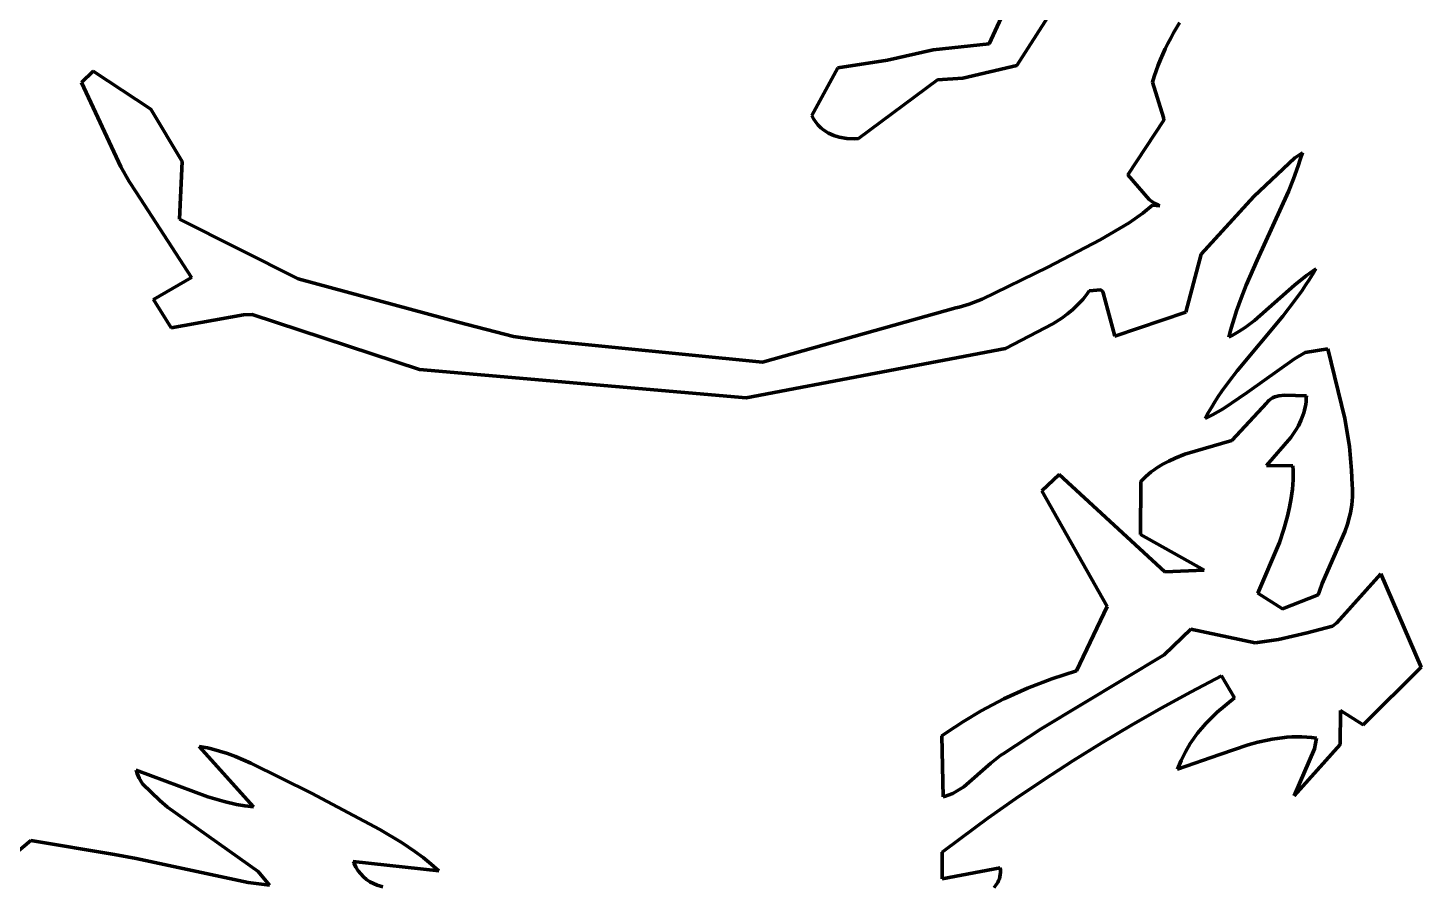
# Model space of a CAD drawing. Header units: millimetres. Extents: x 0 to 10.2, y 0 to 16.2.
# Drawn here: x 3.408 to 6.903, y 8.313 to 10.467 of the extents above; entities that cross this region are included whole.
import ezdxf

# ---------------------------------------------------------------- set-up
doc = ezdxf.new("R2010")
doc.units = ezdxf.units.MM
doc.layers.add('color#000000ff', color=7, linetype='CONTINUOUS', lineweight=100)
doc.layers.add('color#ffffffff', color=7, linetype='CONTINUOUS', lineweight=100)

msp = doc.modelspace()

# ---------------------------------------------------------------- linework, layer by layer
at = {"layer": 'color#000000ff'}
for p, q in [((5.8704, 10.5375), (5.819, 10.4268)), ((5.8891, 10.3717), (5.9878, 10.5264)), ((6.282, 10.4537), (6.2748, 10.4407)), ((6.2971, 10.4794), (6.282, 10.4537)), ((5.819, 10.4268), (5.6793, 10.4118)), ((6.2679, 10.4275), (6.2613, 10.4142)), ((6.2748, 10.4407), (6.2679, 10.4275)), ((5.5644, 10.3852), (5.4394, 10.3663)), ((5.6793, 10.4118), (5.5644, 10.3852)), ((6.2491, 10.3869), (6.2436, 10.3731)), ((6.2551, 10.4006), (6.2491, 10.3869)), ((6.2613, 10.4142), (6.2551, 10.4006)), ((3.5713, 10.3577), (3.542, 10.3296)), ((3.7161, 10.2622), (3.5713, 10.3577)), ((5.4394, 10.3663), (5.3744, 10.247)), ((5.7531, 10.3399), (5.8891, 10.3717)), ((6.2384, 10.359), (6.2336, 10.3447)), ((6.2436, 10.3731), (6.2384, 10.359)), ((3.542, 10.3296), (3.641, 10.1176)), ((5.4916, 10.1887), (5.6902, 10.3362)), ((5.6902, 10.3362), (5.7531, 10.3399)), ((6.2336, 10.3447), (6.2293, 10.3301)), ((6.2293, 10.3301), (6.2567, 10.2416)), ((3.7946, 10.131), (3.7161, 10.2622)), ((5.3744, 10.247), (5.3791, 10.238)), ((5.3791, 10.238), (5.3845, 10.2298)), ((5.3845, 10.2298), (5.3907, 10.2224)), ((5.3907, 10.2224), (5.3974, 10.2157)), ((5.3974, 10.2157), (5.4048, 10.2098)), ((5.4048, 10.2098), (5.4167, 10.2023)), ((6.2574, 10.2347), (6.1672, 10.0975)), ((6.2567, 10.2416), (6.2574, 10.2347)), ((5.4167, 10.2023), (5.4296, 10.1964)), ((5.4296, 10.1964), (5.4432, 10.1921)), ((5.4432, 10.1921), (5.4622, 10.1887)), ((5.4622, 10.1887), (5.4818, 10.1881)), ((5.4818, 10.1881), (5.4916, 10.1887)), ((6.4836, 10.0435), (6.586, 10.1406)), ((6.586, 10.1406), (6.6051, 10.1529)), ((6.6051, 10.1529), (6.5999, 10.1364)), ((3.641, 10.1176), (3.6621, 10.0806)), ((3.788, 9.9862), (3.7946, 10.131)), ((6.5945, 10.1201), (6.5827, 10.0879)), ((6.5999, 10.1364), (6.5945, 10.1201)), ((3.6621, 10.0806), (3.6795, 10.0538)), ((6.1672, 10.0975), (6.2207, 10.0356)), ((6.5827, 10.0879), (6.57, 10.0559)), ((3.6795, 10.0538), (3.8185, 9.8403)), ((6.2207, 10.0356), (6.2334, 10.0269)), ((6.3515, 9.8985), (6.4836, 10.0435)), ((6.57, 10.0559), (6.4916, 9.8835)), ((6.2049, 10.0015), (6.1705, 9.9773)), ((6.2296, 10.0214), (6.2049, 10.0015)), ((6.2478, 10.0203), (6.2296, 10.0214)), ((6.2334, 10.0269), (6.244, 10.0217)), ((6.244, 10.0217), (6.2478, 10.0203)), ((4.0858, 9.8366), (3.788, 9.9862)), ((6.1705, 9.9773), (6.0979, 9.9346)), ((6.0979, 9.9346), (5.967, 9.8664)), ((6.3127, 9.7532), (6.3515, 9.8985)), ((5.967, 9.8664), (5.8022, 9.7856)), ((6.4916, 9.8835), (6.4642, 9.8204)), ((6.6387, 9.8616), (6.6306, 9.8477)), ((6.6307, 9.8563), (6.6387, 9.8616)), ((3.8185, 9.8403), (3.7226, 9.7846)), ((4.487, 9.7277), (4.0858, 9.8366)), ((6.5854, 9.8211), (6.6152, 9.8452)), ((6.6222, 9.834), (6.6134, 9.8205)), ((6.6152, 9.8452), (6.6307, 9.8563)), ((6.6306, 9.8477), (6.6222, 9.834)), ((6.0543, 9.7852), (6.06, 9.7921)), ((6.06, 9.7921), (6.0655, 9.7992)), ((6.0655, 9.7992), (6.0707, 9.8066)), ((6.0707, 9.8066), (6.0997, 9.8089)), ((6.0997, 9.8089), (6.1035, 9.8055)), ((6.1035, 9.8055), (6.1055, 9.8014)), ((6.1055, 9.8014), (6.1343, 9.6931)), ((6.4516, 9.7885), (6.44, 9.7563)), ((6.4642, 9.8204), (6.4516, 9.7885)), ((6.4849, 9.7318), (6.5854, 9.8211)), ((6.6044, 9.8072), (6.5855, 9.7811)), ((6.6134, 9.8205), (6.6044, 9.8072)), ((3.7226, 9.7846), (3.7674, 9.7139)), ((5.7359, 9.7637), (5.251, 9.6279)), ((5.7444, 9.7658), (5.7359, 9.7637)), ((5.7696, 9.7733), (5.7444, 9.7658)), ((5.8022, 9.7856), (5.7696, 9.7733)), ((6.0157, 9.7488), (6.0293, 9.7601)), ((6.0293, 9.7601), (6.0422, 9.7722)), ((6.0422, 9.7722), (6.0484, 9.7786)), ((6.0484, 9.7786), (6.0543, 9.7852)), ((6.1343, 9.6931), (6.3127, 9.7532)), ((6.44, 9.7563), (6.4346, 9.74)), ((6.5855, 9.7811), (6.5558, 9.7429)), ((3.7674, 9.7139), (3.9489, 9.7462)), ((3.9489, 9.7462), (3.9701, 9.7473)), ((3.9701, 9.7473), (4.3904, 9.6089)), ((4.6257, 9.6918), (4.487, 9.7277)), ((5.8601, 9.6616), (5.979, 9.7236)), ((5.979, 9.7236), (6.0014, 9.7383)), ((6.0014, 9.7383), (6.0157, 9.7488)), ((6.4296, 9.7236), (6.4249, 9.707)), ((6.4346, 9.74), (6.4296, 9.7236)), ((6.5558, 9.7429), (6.4419, 9.6062)), ((6.4619, 9.7147), (6.4849, 9.7318)), ((4.6798, 9.6847), (4.6257, 9.6918)), ((5.251, 9.6279), (4.6798, 9.6847)), ((6.4249, 9.707), (6.4207, 9.6904)), ((6.4207, 9.6904), (6.4293, 9.6947)), ((6.4293, 9.6947), (6.4459, 9.7043)), ((6.4459, 9.7043), (6.4619, 9.7147)), ((5.2097, 9.5378), (5.8601, 9.6616)), ((6.5853, 9.6358), (6.6122, 9.6515)), ((6.6122, 9.6515), (6.6687, 9.6607)), ((6.6687, 9.6607), (6.7119, 9.4864)), ((6.4669, 9.5515), (6.5853, 9.6358)), ((4.3904, 9.6089), (5.2097, 9.5378)), ((6.4223, 9.5807), (6.4034, 9.5546)), ((6.4419, 9.6062), (6.4223, 9.5807)), ((6.4034, 9.5546), (6.3943, 9.5413)), ((6.4068, 9.5108), (6.4669, 9.5515)), ((6.5462, 9.5432), (6.5362, 9.5405)), ((6.5605, 9.5445), (6.5462, 9.5432)), ((6.6153, 9.5434), (6.5605, 9.5445)), ((6.6151, 9.536), (6.6153, 9.5434)), ((6.3771, 9.5142), (6.369, 9.5002)), ((6.3855, 9.5278), (6.3771, 9.5142)), ((6.3798, 9.4954), (6.4068, 9.5108)), ((6.3943, 9.5413), (6.3855, 9.5278)), ((6.5163, 9.5257), (6.4281, 9.4314)), ((6.5187, 9.5287), (6.5163, 9.5257)), ((6.5214, 9.5314), (6.5187, 9.5287)), ((6.5241, 9.5338), (6.5214, 9.5314)), ((6.5299, 9.5377), (6.5241, 9.5338)), ((6.5362, 9.5405), (6.5299, 9.5377)), ((6.6108, 9.5075), (6.6124, 9.5144)), ((6.6124, 9.5144), (6.6136, 9.5215)), ((6.6136, 9.5215), (6.6146, 9.5287)), ((6.6146, 9.5287), (6.6151, 9.536)), ((6.369, 9.5002), (6.3612, 9.4861)), ((6.3612, 9.4861), (6.3798, 9.4954)), ((6.5953, 9.4682), (6.6015, 9.4809)), ((6.6015, 9.4809), (6.6067, 9.494)), ((6.6067, 9.494), (6.6089, 9.5007)), ((6.6089, 9.5007), (6.6108, 9.5075)), ((6.7119, 9.4864), (6.7231, 9.4156)), ((6.5148, 9.368), (6.5762, 9.4381)), ((6.5762, 9.4381), (6.5882, 9.4559)), ((6.5882, 9.4559), (6.5953, 9.4682)), ((6.4281, 9.4314), (6.3104, 9.3965)), ((6.7231, 9.4156), (6.7286, 9.356)), ((6.2549, 9.3713), (6.2402, 9.3622)), ((6.2702, 9.3795), (6.2549, 9.3713)), ((6.286, 9.3868), (6.2702, 9.3795)), ((6.3104, 9.3965), (6.286, 9.3868)), ((6.5816, 9.367), (6.5148, 9.368)), ((5.9951, 9.3453), (5.9513, 9.3047)), ((6.2601, 9.1017), (5.9951, 9.3453)), ((6.2062, 9.3344), (6.2, 9.3279)), ((6.2126, 9.3406), (6.2062, 9.3344)), ((6.2193, 9.3464), (6.2126, 9.3406)), ((6.2261, 9.352), (6.2193, 9.3464)), ((6.2331, 9.3572), (6.2261, 9.352)), ((6.2402, 9.3622), (6.2331, 9.3572)), ((6.582, 9.3553), (6.5816, 9.367)), ((6.5818, 9.3321), (6.5821, 9.3437)), ((6.5821, 9.3437), (6.582, 9.3553)), ((6.7286, 9.356), (6.7299, 9.32)), ((5.9513, 9.3047), (6.1152, 9.0141)), ((6.2, 9.3279), (6.1994, 9.1948)), ((6.5789, 9.2977), (6.5802, 9.3091)), ((6.5802, 9.3091), (6.5812, 9.3206)), ((6.5812, 9.3206), (6.5818, 9.3321)), ((6.7299, 9.32), (6.7308, 9.3097)), ((6.7308, 9.3097), (6.7312, 9.2995)), ((6.7312, 9.2995), (6.731, 9.2893)), ((6.5681, 9.2414), (6.5732, 9.2638)), ((6.5732, 9.2638), (6.5773, 9.2863)), ((6.5773, 9.2863), (6.5789, 9.2977)), ((6.7293, 9.2694), (6.7278, 9.2595)), ((6.7304, 9.2793), (6.7293, 9.2694)), ((6.731, 9.2893), (6.7304, 9.2793)), ((6.5586, 9.2081), (6.5681, 9.2414)), ((6.7237, 9.2401), (6.7182, 9.2209)), ((6.7259, 9.2498), (6.7237, 9.2401)), ((6.7278, 9.2595), (6.7259, 9.2498)), ((6.1994, 9.1948), (6.359, 9.1055)), ((6.5475, 9.1753), (6.5586, 9.2081)), ((6.7117, 9.202), (6.6749, 9.1184)), ((6.7182, 9.2209), (6.7117, 9.202)), ((6.4936, 9.0476), (6.5475, 9.1753)), ((6.359, 9.1055), (6.2601, 9.1017)), ((6.6749, 9.1184), (6.6548, 9.0719)), ((6.6913, 8.9738), (6.8024, 9.0961)), ((6.8024, 9.0961), (6.9031, 8.8624)), ((6.6548, 9.0719), (6.6479, 9.053)), ((6.5555, 9.0082), (6.4936, 9.0476)), ((6.6448, 9.0435), (6.5555, 9.0082)), ((6.6479, 9.053), (6.6448, 9.0435)), ((6.1152, 9.0141), (6.0381, 8.8529)), ((6.2584, 8.8929), (6.3252, 8.9571)), ((6.3252, 8.9571), (6.4867, 8.9236)), ((6.6171, 8.9483), (6.6805, 8.9652)), ((6.6805, 8.9652), (6.6913, 8.9738)), ((6.4867, 8.9236), (6.5455, 8.9315)), ((6.5455, 8.9315), (6.6171, 8.9483)), ((5.9498, 8.7075), (6.2584, 8.8929)), ((6.0381, 8.8529), (5.9763, 8.8328)), ((6.9031, 8.8624), (6.7577, 8.7172)), ((5.9157, 8.8094), (5.8566, 8.7826)), ((5.9763, 8.8328), (5.9157, 8.8094)), ((6.402, 8.84), (6.3259, 8.8003)), ((6.4348, 8.7848), (6.402, 8.84)), ((5.8566, 8.7826), (5.7992, 8.7524)), ((6.3259, 8.8003), (6.2506, 8.7591)), ((6.3915, 8.7493), (6.4348, 8.7848)), ((5.7992, 8.7524), (5.7546, 8.7258)), ((6.2506, 8.7591), (6.1761, 8.7165)), ((6.3631, 8.7209), (6.3915, 8.7493)), ((6.7005, 8.7537), (6.7002, 8.6684)), ((6.7577, 8.7172), (6.7005, 8.7537)), ((5.7546, 8.7258), (5.7113, 8.697)), ((5.8542, 8.6445), (5.9498, 8.7075)), ((6.1761, 8.7165), (6.1024, 8.6725)), ((6.3425, 8.6964), (6.3631, 8.7209)), ((5.7113, 8.697), (5.7007, 8.6895)), ((5.7007, 8.6895), (5.7037, 8.5367)), ((6.1024, 8.6725), (6.0296, 8.6271)), ((6.3117, 8.6497), (6.324, 8.6703)), ((6.324, 8.6703), (6.3425, 8.6964)), ((6.4933, 8.6736), (6.4693, 8.6671)), ((6.5175, 8.6791), (6.4933, 8.6736)), ((6.5297, 8.6814), (6.5175, 8.6791)), ((6.5419, 8.6834), (6.5297, 8.6814)), ((6.5541, 8.685), (6.5419, 8.6834)), ((6.5664, 8.6862), (6.5541, 8.685)), ((6.5787, 8.687), (6.5664, 8.6862)), ((6.5911, 8.6873), (6.5787, 8.687)), ((6.6035, 8.6872), (6.5911, 8.6873)), ((6.616, 8.6865), (6.6035, 8.6872)), ((6.6285, 8.6854), (6.616, 8.6865)), ((6.641, 8.6837), (6.6285, 8.6854)), ((6.6355, 8.6574), (6.641, 8.6837)), ((3.8477, 8.6615), (3.8372, 8.6632)), ((3.8372, 8.6632), (3.9735, 8.5114)), ((3.8581, 8.6595), (3.8477, 8.6615)), ((3.8684, 8.6572), (3.8581, 8.6595)), ((3.8887, 8.6517), (3.8684, 8.6572)), ((3.9087, 8.6453), (3.8887, 8.6517)), ((3.9285, 8.638), (3.9087, 8.6453)), ((3.9672, 8.6212), (3.9285, 8.638)), ((5.8238, 8.6208), (5.8489, 8.6409)), ((5.8489, 8.6409), (5.8542, 8.6445)), ((6.3978, 8.6433), (6.292, 8.6059)), ((6.301, 8.6282), (6.3117, 8.6497)), ((6.4693, 8.6671), (6.3978, 8.6433)), ((6.7002, 8.6684), (6.5843, 8.5394)), ((6.5843, 8.5394), (6.6355, 8.6574)), ((3.8592, 8.5367), (3.6791, 8.6035)), ((3.6791, 8.6035), (3.6816, 8.5951)), ((4.1192, 8.5463), (3.9672, 8.6212)), ((5.7556, 8.5617), (5.8238, 8.6208)), ((6.0296, 8.6271), (5.9576, 8.5804)), ((6.292, 8.6059), (6.301, 8.6282)), ((3.6816, 8.5951), (3.6866, 8.5833)), ((3.6866, 8.5833), (3.6956, 8.5691)), ((3.6956, 8.5691), (3.7385, 8.5275)), ((5.9576, 8.5804), (5.8866, 8.5323)), ((3.9001, 8.5247), (3.8592, 8.5367)), ((4.291, 8.455), (4.1192, 8.5463)), ((5.7037, 8.5367), (5.71, 8.5385)), ((5.71, 8.5385), (5.7163, 8.5406)), ((5.7163, 8.5406), (5.7282, 8.5455)), ((5.7282, 8.5455), (5.7395, 8.5514)), ((5.7395, 8.5514), (5.7556, 8.5617)), ((5.8866, 8.5323), (5.8164, 8.4828)), ((3.7385, 8.5275), (3.7583, 8.5112)), ((3.7583, 8.5112), (3.9858, 8.3497)), ((3.9312, 8.5176), (3.9001, 8.5247)), ((3.9522, 8.514), (3.9312, 8.5176)), ((3.9735, 8.5114), (3.9522, 8.514)), ((5.8164, 8.4828), (5.7472, 8.4321)), ((3.415, 8.4268), (3.2672, 8.3038)), ((3.6252, 8.3922), (3.415, 8.4268)), ((4.3465, 8.4216), (4.291, 8.455)), ((5.7472, 8.4321), (5.7016, 8.3975)), ((3.679, 8.3819), (3.6252, 8.3922)), ((4.3786, 8.3998), (4.3465, 8.4216)), ((4.3993, 8.3844), (4.3786, 8.3998)), ((5.7016, 8.3975), (5.7014, 8.3308)), ((3.9601, 8.3221), (3.679, 8.3819)), ((4.2261, 8.3696), (4.2241, 8.3747)), ((4.2241, 8.3747), (4.4388, 8.3508)), ((4.2309, 8.3599), (4.2261, 8.3696)), ((4.2366, 8.3511), (4.2309, 8.3599)), ((4.4194, 8.368), (4.3993, 8.3844)), ((4.4388, 8.3508), (4.4194, 8.368)), ((5.7014, 8.3308), (5.8472, 8.3585)), ((5.8472, 8.3585), (5.8478, 8.3525)), ((4.0143, 8.3147), (3.9601, 8.3221)), ((3.9858, 8.3497), (4.0143, 8.3147)), ((4.2429, 8.3431), (4.2366, 8.3511)), ((4.25, 8.3359), (4.2429, 8.3431)), ((4.2576, 8.3295), (4.25, 8.3359)), ((4.2659, 8.3238), (4.2576, 8.3295)), ((4.2746, 8.319), (4.2659, 8.3238)), ((5.8408, 8.3218), (5.8382, 8.3174)), ((5.8431, 8.3265), (5.8408, 8.3218)), ((5.845, 8.3312), (5.8431, 8.3265)), ((5.8464, 8.3362), (5.845, 8.3312)), ((5.8474, 8.3414), (5.8464, 8.3362)), ((5.8479, 8.3468), (5.8474, 8.3414)), ((5.8478, 8.3525), (5.8479, 8.3468)), ((4.2838, 8.315), (4.2746, 8.319)), ((4.2984, 8.3105), (4.2838, 8.315)), ((5.8382, 8.3174), (5.8322, 8.3088))]:
    msp.add_line(p, q, dxfattribs=at)
at = {"layer": 'color#ffffffff'}
for p, q in [((5.819, 10.4268), (5.8704, 10.5375)), ((5.9878, 10.5264), (5.8891, 10.3717)), ((6.2748, 10.4407), (6.282, 10.4537)), ((6.282, 10.4537), (6.2971, 10.4794)), ((5.6793, 10.4118), (5.819, 10.4268)), ((6.2613, 10.4142), (6.2679, 10.4275)), ((6.2679, 10.4275), (6.2748, 10.4407)), ((5.4394, 10.3663), (5.5644, 10.3852)), ((5.5644, 10.3852), (5.6793, 10.4118)), ((6.2436, 10.3731), (6.2491, 10.3869)), ((6.2491, 10.3869), (6.2551, 10.4006)), ((6.2551, 10.4006), (6.2613, 10.4142)), ((3.542, 10.3296), (3.5713, 10.3577)), ((3.5713, 10.3577), (3.7161, 10.2622)), ((5.3744, 10.247), (5.4394, 10.3663)), ((5.8891, 10.3717), (5.7531, 10.3399)), ((6.2336, 10.3447), (6.2384, 10.359)), ((6.2384, 10.359), (6.2436, 10.3731)), ((3.641, 10.1176), (3.542, 10.3296)), ((5.6902, 10.3362), (5.4916, 10.1887)), ((5.7531, 10.3399), (5.6902, 10.3362)), ((6.2293, 10.3301), (6.2336, 10.3447)), ((6.2567, 10.2416), (6.2293, 10.3301)), ((3.7161, 10.2622), (3.7946, 10.131)), ((5.3791, 10.238), (5.3744, 10.247)), ((5.3845, 10.2298), (5.3791, 10.238)), ((5.3907, 10.2224), (5.3845, 10.2298)), ((5.3974, 10.2157), (5.3907, 10.2224)), ((5.4048, 10.2098), (5.3974, 10.2157)), ((5.4167, 10.2023), (5.4048, 10.2098)), ((6.1672, 10.0975), (6.2574, 10.2347)), ((6.2574, 10.2347), (6.2567, 10.2416)), ((5.4296, 10.1964), (5.4167, 10.2023)), ((5.4432, 10.1921), (5.4296, 10.1964)), ((5.4622, 10.1887), (5.4432, 10.1921)), ((5.4818, 10.1881), (5.4622, 10.1887)), ((5.4916, 10.1887), (5.4818, 10.1881)), ((6.586, 10.1406), (6.4836, 10.0435)), ((6.6051, 10.1529), (6.586, 10.1406)), ((6.5999, 10.1364), (6.6051, 10.1529)), ((3.6621, 10.0806), (3.641, 10.1176)), ((3.7946, 10.131), (3.788, 9.9862)), ((6.5827, 10.0879), (6.5945, 10.1201)), ((6.5945, 10.1201), (6.5999, 10.1364)), ((3.6795, 10.0538), (3.6621, 10.0806)), ((6.2207, 10.0356), (6.1672, 10.0975)), ((6.57, 10.0559), (6.5827, 10.0879)), ((3.8185, 9.8403), (3.6795, 10.0538)), ((6.2334, 10.0269), (6.2207, 10.0356)), ((6.4836, 10.0435), (6.3515, 9.8985)), ((6.4916, 9.8835), (6.57, 10.0559)), ((6.1705, 9.9773), (6.2049, 10.0015)), ((6.2049, 10.0015), (6.2296, 10.0214)), ((6.2296, 10.0214), (6.2478, 10.0203)), ((6.244, 10.0217), (6.2334, 10.0269)), ((6.2478, 10.0203), (6.244, 10.0217)), ((3.788, 9.9862), (4.0858, 9.8366)), ((6.0979, 9.9346), (6.1705, 9.9773)), ((5.967, 9.8664), (6.0979, 9.9346)), ((6.3515, 9.8985), (6.3127, 9.7532)), ((5.8022, 9.7856), (5.967, 9.8664)), ((6.4642, 9.8204), (6.4916, 9.8835)), ((6.6306, 9.8477), (6.6387, 9.8616)), ((6.6387, 9.8616), (6.6307, 9.8563)), ((3.7226, 9.7846), (3.8185, 9.8403)), ((4.0858, 9.8366), (4.487, 9.7277)), ((6.6152, 9.8452), (6.5854, 9.8211)), ((6.6134, 9.8205), (6.6222, 9.834)), ((6.6307, 9.8563), (6.6152, 9.8452)), ((6.6222, 9.834), (6.6306, 9.8477)), ((6.06, 9.7921), (6.0543, 9.7852)), ((6.0655, 9.7992), (6.06, 9.7921)), ((6.0707, 9.8066), (6.0655, 9.7992)), ((6.0997, 9.8089), (6.0707, 9.8066)), ((6.1035, 9.8055), (6.0997, 9.8089)), ((6.1055, 9.8014), (6.1035, 9.8055)), ((6.1343, 9.6931), (6.1055, 9.8014)), ((6.44, 9.7563), (6.4516, 9.7885)), ((6.4516, 9.7885), (6.4642, 9.8204)), ((6.5854, 9.8211), (6.4849, 9.7318)), ((6.5855, 9.7811), (6.6044, 9.8072)), ((6.6044, 9.8072), (6.6134, 9.8205)), ((3.7674, 9.7139), (3.7226, 9.7846)), ((5.251, 9.6279), (5.7359, 9.7637)), ((5.7359, 9.7637), (5.7444, 9.7658)), ((5.7444, 9.7658), (5.7696, 9.7733)), ((5.7696, 9.7733), (5.8022, 9.7856)), ((6.0293, 9.7601), (6.0157, 9.7488)), ((6.0422, 9.7722), (6.0293, 9.7601)), ((6.0484, 9.7786), (6.0422, 9.7722)), ((6.0543, 9.7852), (6.0484, 9.7786)), ((6.3127, 9.7532), (6.1343, 9.6931)), ((6.4346, 9.74), (6.44, 9.7563)), ((6.5558, 9.7429), (6.5855, 9.7811)), ((3.9489, 9.7462), (3.7674, 9.7139)), ((3.9701, 9.7473), (3.9489, 9.7462)), ((4.3904, 9.6089), (3.9701, 9.7473)), ((4.487, 9.7277), (4.6257, 9.6918)), ((5.979, 9.7236), (5.8601, 9.6616)), ((6.0014, 9.7383), (5.979, 9.7236)), ((6.0157, 9.7488), (6.0014, 9.7383)), ((6.4249, 9.707), (6.4296, 9.7236)), ((6.4296, 9.7236), (6.4346, 9.74)), ((6.4419, 9.6062), (6.5558, 9.7429)), ((6.4849, 9.7318), (6.4619, 9.7147)), ((4.6257, 9.6918), (4.6798, 9.6847)), ((4.6798, 9.6847), (5.251, 9.6279)), ((6.4207, 9.6904), (6.4249, 9.707)), ((6.4293, 9.6947), (6.4207, 9.6904)), ((6.4459, 9.7043), (6.4293, 9.6947)), ((6.4619, 9.7147), (6.4459, 9.7043)), ((5.8601, 9.6616), (5.2097, 9.5378)), ((6.6122, 9.6515), (6.5853, 9.6358)), ((6.6687, 9.6607), (6.6122, 9.6515)), ((6.7119, 9.4864), (6.6687, 9.6607)), ((6.5853, 9.6358), (6.4669, 9.5515)), ((5.2097, 9.5378), (4.3904, 9.6089)), ((6.4034, 9.5546), (6.4223, 9.5807)), ((6.4223, 9.5807), (6.4419, 9.6062)), ((6.3943, 9.5413), (6.4034, 9.5546)), ((6.4669, 9.5515), (6.4068, 9.5108)), ((6.5362, 9.5405), (6.5462, 9.5432)), ((6.5462, 9.5432), (6.5605, 9.5445)), ((6.5605, 9.5445), (6.6153, 9.5434)), ((6.6153, 9.5434), (6.6151, 9.536)), ((6.369, 9.5002), (6.3771, 9.5142)), ((6.3771, 9.5142), (6.3855, 9.5278)), ((6.4068, 9.5108), (6.3798, 9.4954)), ((6.3855, 9.5278), (6.3943, 9.5413)), ((6.4281, 9.4314), (6.5163, 9.5257)), ((6.5163, 9.5257), (6.5187, 9.5287)), ((6.5187, 9.5287), (6.5214, 9.5314)), ((6.5214, 9.5314), (6.5241, 9.5338)), ((6.5241, 9.5338), (6.5299, 9.5377)), ((6.5299, 9.5377), (6.5362, 9.5405)), ((6.6124, 9.5144), (6.6108, 9.5075)), ((6.6136, 9.5215), (6.6124, 9.5144)), ((6.6146, 9.5287), (6.6136, 9.5215)), ((6.6151, 9.536), (6.6146, 9.5287)), ((6.3612, 9.4861), (6.369, 9.5002)), ((6.3798, 9.4954), (6.3612, 9.4861)), ((6.6015, 9.4809), (6.5953, 9.4682)), ((6.6067, 9.494), (6.6015, 9.4809)), ((6.6089, 9.5007), (6.6067, 9.494)), ((6.6108, 9.5075), (6.6089, 9.5007)), ((6.7231, 9.4156), (6.7119, 9.4864)), ((6.5762, 9.4381), (6.5148, 9.368)), ((6.5882, 9.4559), (6.5762, 9.4381)), ((6.5953, 9.4682), (6.5882, 9.4559)), ((6.3104, 9.3965), (6.4281, 9.4314)), ((6.7286, 9.356), (6.7231, 9.4156)), ((6.2402, 9.3622), (6.2549, 9.3713)), ((6.2549, 9.3713), (6.2702, 9.3795)), ((6.2702, 9.3795), (6.286, 9.3868)), ((6.286, 9.3868), (6.3104, 9.3965)), ((6.5148, 9.368), (6.5816, 9.367)), ((5.9513, 9.3047), (5.9951, 9.3453)), ((5.9951, 9.3453), (6.2601, 9.1017)), ((6.2, 9.3279), (6.2062, 9.3344)), ((6.2062, 9.3344), (6.2126, 9.3406)), ((6.2126, 9.3406), (6.2193, 9.3464)), ((6.2193, 9.3464), (6.2261, 9.352)), ((6.2261, 9.352), (6.2331, 9.3572)), ((6.2331, 9.3572), (6.2402, 9.3622)), ((6.5816, 9.367), (6.582, 9.3553)), ((6.5821, 9.3437), (6.5818, 9.3321)), ((6.582, 9.3553), (6.5821, 9.3437)), ((6.7299, 9.32), (6.7286, 9.356)), ((6.1152, 9.0141), (5.9513, 9.3047)), ((6.1994, 9.1948), (6.2, 9.3279)), ((6.5802, 9.3091), (6.5789, 9.2977)), ((6.5812, 9.3206), (6.5802, 9.3091)), ((6.5818, 9.3321), (6.5812, 9.3206)), ((6.7308, 9.3097), (6.7299, 9.32)), ((6.7312, 9.2995), (6.7308, 9.3097)), ((6.731, 9.2893), (6.7312, 9.2995)), ((6.5732, 9.2638), (6.5681, 9.2414)), ((6.5773, 9.2863), (6.5732, 9.2638)), ((6.5789, 9.2977), (6.5773, 9.2863)), ((6.7278, 9.2595), (6.7293, 9.2694)), ((6.7293, 9.2694), (6.7304, 9.2793)), ((6.7304, 9.2793), (6.731, 9.2893)), ((6.5681, 9.2414), (6.5586, 9.2081)), ((6.7182, 9.2209), (6.7237, 9.2401)), ((6.7237, 9.2401), (6.7259, 9.2498)), ((6.7259, 9.2498), (6.7278, 9.2595)), ((6.359, 9.1055), (6.1994, 9.1948)), ((6.5586, 9.2081), (6.5475, 9.1753)), ((6.6749, 9.1184), (6.7117, 9.202)), ((6.7117, 9.202), (6.7182, 9.2209)), ((6.5475, 9.1753), (6.4936, 9.0476)), ((6.2601, 9.1017), (6.359, 9.1055)), ((6.6548, 9.0719), (6.6749, 9.1184)), ((6.8024, 9.0961), (6.6913, 8.9738)), ((6.9031, 8.8624), (6.8024, 9.0961)), ((6.6479, 9.053), (6.6548, 9.0719)), ((6.4936, 9.0476), (6.5555, 9.0082)), ((6.5555, 9.0082), (6.6448, 9.0435)), ((6.6448, 9.0435), (6.6479, 9.053)), ((6.0381, 8.8529), (6.1152, 9.0141)), ((6.3252, 8.9571), (6.2584, 8.8929)), ((6.4867, 8.9236), (6.3252, 8.9571)), ((6.6805, 8.9652), (6.6171, 8.9483)), ((6.6913, 8.9738), (6.6805, 8.9652)), ((6.5455, 8.9315), (6.4867, 8.9236)), ((6.6171, 8.9483), (6.5455, 8.9315)), ((6.2584, 8.8929), (5.9498, 8.7075)), ((5.9763, 8.8328), (6.0381, 8.8529)), ((6.7577, 8.7172), (6.9031, 8.8624)), ((5.8566, 8.7826), (5.9157, 8.8094)), ((5.9157, 8.8094), (5.9763, 8.8328)), ((6.3259, 8.8003), (6.402, 8.84)), ((6.402, 8.84), (6.4348, 8.7848)), ((5.7992, 8.7524), (5.8566, 8.7826)), ((6.2506, 8.7591), (6.3259, 8.8003)), ((6.4348, 8.7848), (6.3915, 8.7493)), ((5.7546, 8.7258), (5.7992, 8.7524)), ((6.1761, 8.7165), (6.2506, 8.7591)), ((6.3915, 8.7493), (6.3631, 8.7209)), ((6.7002, 8.6684), (6.7005, 8.7537)), ((6.7005, 8.7537), (6.7577, 8.7172)), ((5.7113, 8.697), (5.7546, 8.7258)), ((5.9498, 8.7075), (5.8542, 8.6445)), ((6.1024, 8.6725), (6.1761, 8.7165)), ((6.3631, 8.7209), (6.3425, 8.6964)), ((5.7007, 8.6895), (5.7113, 8.697)), ((5.7037, 8.5367), (5.7007, 8.6895)), ((6.0296, 8.6271), (6.1024, 8.6725)), ((6.324, 8.6703), (6.3117, 8.6497)), ((6.3425, 8.6964), (6.324, 8.6703)), ((6.4693, 8.6671), (6.4933, 8.6736)), ((6.4933, 8.6736), (6.5175, 8.6791)), ((6.5175, 8.6791), (6.5297, 8.6814)), ((6.5297, 8.6814), (6.5419, 8.6834)), ((6.5419, 8.6834), (6.5541, 8.685)), ((6.5541, 8.685), (6.5664, 8.6862)), ((6.5664, 8.6862), (6.5787, 8.687)), ((6.5787, 8.687), (6.5911, 8.6873)), ((6.5911, 8.6873), (6.6035, 8.6872)), ((6.6035, 8.6872), (6.616, 8.6865)), ((6.616, 8.6865), (6.6285, 8.6854)), ((6.6285, 8.6854), (6.641, 8.6837)), ((6.641, 8.6837), (6.6355, 8.6574)), ((3.9735, 8.5114), (3.8372, 8.6632)), ((3.8372, 8.6632), (3.8477, 8.6615)), ((3.8477, 8.6615), (3.8581, 8.6595)), ((3.8581, 8.6595), (3.8684, 8.6572)), ((3.8684, 8.6572), (3.8887, 8.6517)), ((3.8887, 8.6517), (3.9087, 8.6453)), ((3.9087, 8.6453), (3.9285, 8.638)), ((3.9285, 8.638), (3.9672, 8.6212)), ((5.8489, 8.6409), (5.8238, 8.6208)), ((5.8542, 8.6445), (5.8489, 8.6409)), ((6.292, 8.6059), (6.3978, 8.6433)), ((6.3117, 8.6497), (6.301, 8.6282)), ((6.3978, 8.6433), (6.4693, 8.6671)), ((6.5843, 8.5394), (6.7002, 8.6684)), ((6.6355, 8.6574), (6.5843, 8.5394)), ((3.6816, 8.5951), (3.6791, 8.6035)), ((3.6791, 8.6035), (3.8592, 8.5367)), ((3.9672, 8.6212), (4.1192, 8.5463)), ((5.8238, 8.6208), (5.7556, 8.5617)), ((5.9576, 8.5804), (6.0296, 8.6271)), ((6.301, 8.6282), (6.292, 8.6059)), ((3.6866, 8.5833), (3.6816, 8.5951)), ((3.6956, 8.5691), (3.6866, 8.5833)), ((3.7385, 8.5275), (3.6956, 8.5691)), ((5.8866, 8.5323), (5.9576, 8.5804)), ((3.8592, 8.5367), (3.9001, 8.5247)), ((4.1192, 8.5463), (4.291, 8.455)), ((5.71, 8.5385), (5.7037, 8.5367)), ((5.7163, 8.5406), (5.71, 8.5385)), ((5.7282, 8.5455), (5.7163, 8.5406)), ((5.7395, 8.5514), (5.7282, 8.5455)), ((5.7556, 8.5617), (5.7395, 8.5514)), ((5.8164, 8.4828), (5.8866, 8.5323)), ((3.7583, 8.5112), (3.7385, 8.5275)), ((3.9858, 8.3497), (3.7583, 8.5112)), ((3.9001, 8.5247), (3.9312, 8.5176)), ((3.9312, 8.5176), (3.9522, 8.514)), ((3.9522, 8.514), (3.9735, 8.5114)), ((5.7472, 8.4321), (5.8164, 8.4828)), ((3.2672, 8.3038), (3.415, 8.4268)), ((3.415, 8.4268), (3.6252, 8.3922)), ((4.291, 8.455), (4.3465, 8.4216)), ((5.7016, 8.3975), (5.7472, 8.4321)), ((3.6252, 8.3922), (3.679, 8.3819)), ((4.3465, 8.4216), (4.3786, 8.3998)), ((4.3786, 8.3998), (4.3993, 8.3844)), ((5.7014, 8.3308), (5.7016, 8.3975)), ((3.679, 8.3819), (3.9601, 8.3221)), ((4.4388, 8.3508), (4.2241, 8.3747)), ((4.2241, 8.3747), (4.2261, 8.3696)), ((4.2261, 8.3696), (4.2309, 8.3599)), ((4.2309, 8.3599), (4.2366, 8.3511)), ((4.3993, 8.3844), (4.4194, 8.368)), ((4.4194, 8.368), (4.4388, 8.3508)), ((5.8472, 8.3585), (5.7014, 8.3308)), ((5.8478, 8.3525), (5.8472, 8.3585)), ((3.9601, 8.3221), (4.0143, 8.3147)), ((4.0143, 8.3147), (3.9858, 8.3497)), ((4.2366, 8.3511), (4.2429, 8.3431)), ((4.2429, 8.3431), (4.25, 8.3359)), ((4.25, 8.3359), (4.2576, 8.3295)), ((4.2576, 8.3295), (4.2659, 8.3238)), ((4.2659, 8.3238), (4.2746, 8.319)), ((5.8382, 8.3174), (5.8408, 8.3218)), ((5.8408, 8.3218), (5.8431, 8.3265)), ((5.8431, 8.3265), (5.845, 8.3312)), ((5.845, 8.3312), (5.8464, 8.3362)), ((5.8464, 8.3362), (5.8474, 8.3414)), ((5.8474, 8.3414), (5.8479, 8.3468)), ((5.8479, 8.3468), (5.8478, 8.3525)), ((4.2746, 8.319), (4.2838, 8.315)), ((4.2838, 8.315), (4.2984, 8.3105)), ((5.8322, 8.3088), (5.8382, 8.3174))]:
    msp.add_line(p, q, dxfattribs=at)

doc.saveas('drawing.dxf')
